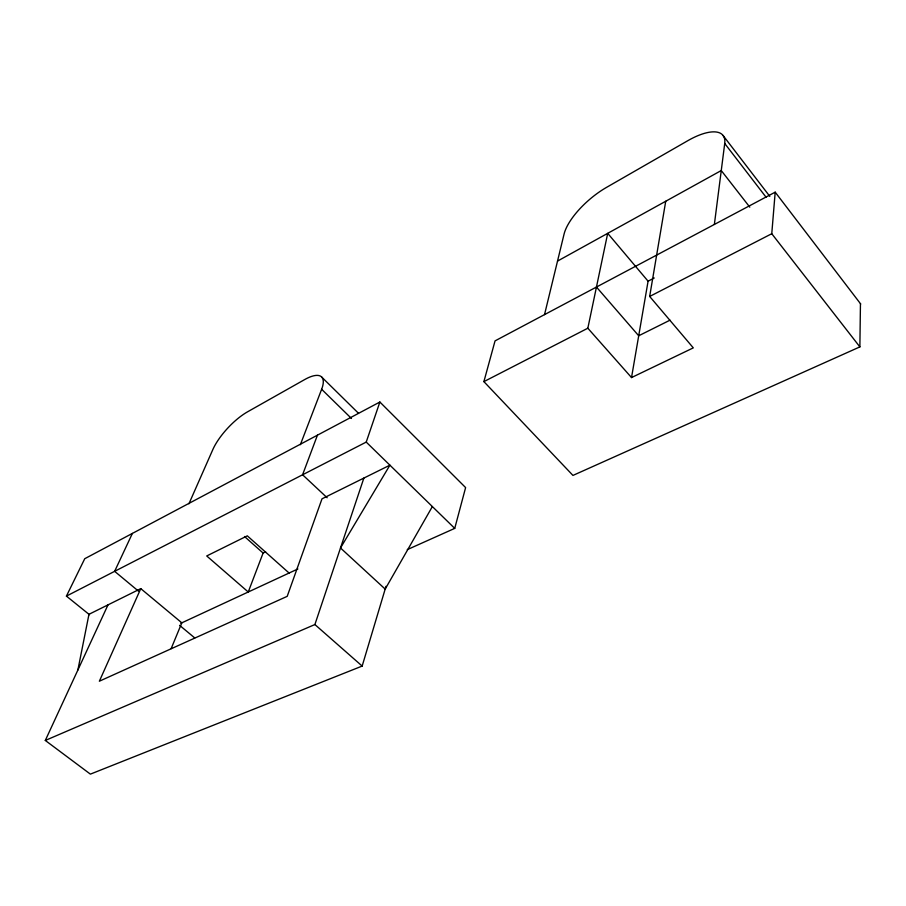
<?xml version="1.0" encoding="UTF-8"?>
<svg xmlns="http://www.w3.org/2000/svg" width="906" height="906" viewBox="0 0 906 906"><rect width="100%" height="100%" fill="white"/><g stroke="black" fill="none" stroke-linecap="round" stroke-linejoin="round"><path stroke-width="1.36" d="M860.7 303.997L775.196 192.163L495.05 340.882L483.895 381.619L572.954 475.424L859.873 346.896L860.451 303.669M859.873 346.896L771.765 233.725L775.196 192.163M714.37 224.45L724.721 143.476A49.83 19.536 -39.2 0 0 687.767 140.713L606.476 187.417A47.35 18.358 -40.7 0 0 564.076 234.088L544.529 314.62M631.527 377.564L648.084 281.188L607.7 233.34L587.835 328.221L631.527 377.564L693.294 347.87L649.67 296.455L665.729 201.245M77.882 670.01L88.969 614.302L140.77 588.628L181.823 622.83L171.143 648.639M407.258 549.648L454.733 528.379L465.616 487.587L379.874 402.026L84.745 558.708L66.421 596.103L89.501 614.732M108.018 604.857L45.3 740.451L90.385 774.132L362.162 666.069L386.013 586.295M45.3 740.451L314.892 624.54L363.872 478.074M66.421 596.103L366.228 442.083L379.874 402.026M317.44 435.174L302.581 474.767L327.145 497.756M265.617 551.833L263.102 553.045L248.244 592.003L206.715 555.956L247.304 535.842L289.093 573.045M300.35 444.699L321.641 389.274A37.961 13.443 -46 0 0 304.767 379.523L247.519 411.845A36.818 12.593 -46.8 0 0 212.831 449.58L188.935 503.781M140.77 588.628L99.366 681.21L287.202 596.341L322.004 498.821L389.908 465.174L340.497 547.971L385.186 589.093L432.355 506.567M132.389 533.408L114.643 571.324L138.459 591.131M557.53 261.087L721.255 170.543L749.794 207.157M648.084 281.188L654.245 277.983M483.895 381.619L587.835 328.221M649.67 296.455L771.765 233.725M670.021 320.169L638.707 335.775L596.454 287.043M180.815 623.294L297.87 568.968M179.592 625.333L194.745 637.926M314.892 624.54L362.162 666.069M244.507 536.511L263.102 553.045M366.228 442.083L454.733 528.379M321.641 389.274L351.46 418.47M321.653 377.021L358.504 413.283M724.721 143.476L766.068 197.202M723.045 135.47L769.817 196.376"/></g></svg>
